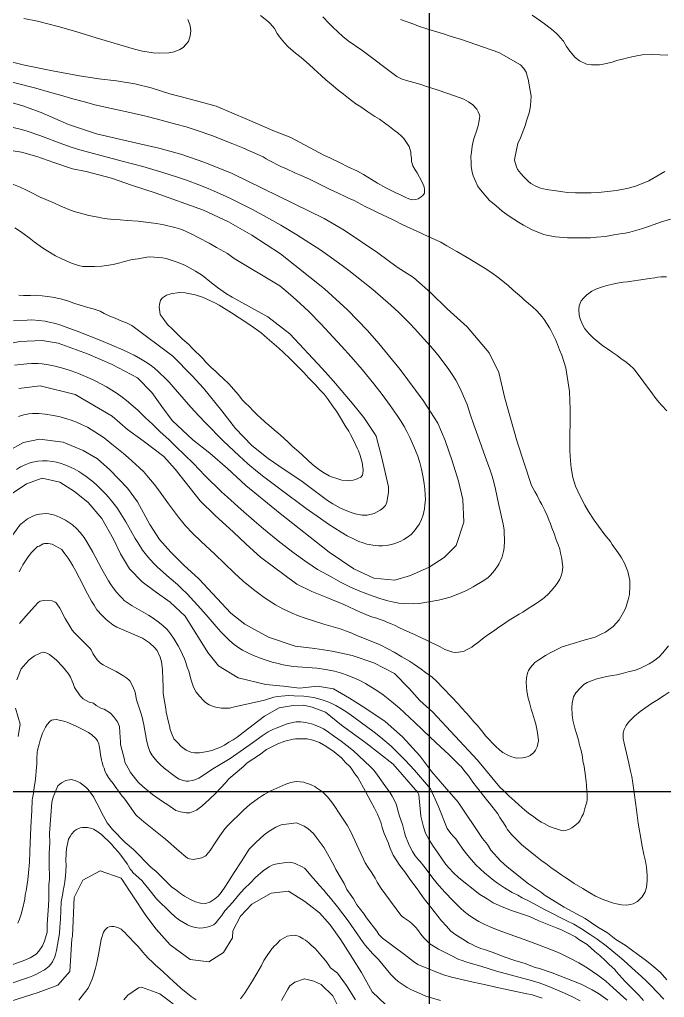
# Model space of a CAD drawing. Header units: metres. Extents: x 548946 to 557077, y 1838800 to 1845419.
# Drawn here: x 550744 to 551146, y 1843872 to 1844481 of the extents above; entities that cross this region are included whole.
import ezdxf

# ---------------------------------------------------------------- set-up
doc = ezdxf.new("R2010")
doc.units = ezdxf.units.M
doc.header["$LTSCALE"] = 28
for name, color, linetype, lineweight in [('1', 7, 'Continuous', 13), ('2', 7, 'Continuous', 13), ('60', 7, 'Continuous', 25)]:
    doc.layers.add(name, color=color, linetype=linetype, lineweight=lineweight)

msp = doc.modelspace()

# ---------------------------------------------------------------- linework, layer by layer
at = {"layer": '1'}
for points in [[(550595.21, 1844486.72), (550617.44, 1844475.93), (550622.82, 1844473.54), (550632.5, 1844469.46), (550636.75, 1844467.79), (550640.84, 1844466.4), (550648.78, 1844463.95), (550653.58, 1844462.58), (550671, 1844458.1), (550688.82, 1844453.8), (550706.68, 1844450.17), (550714.24, 1844448.48), (550729.94, 1844444.55), (550754.51, 1844438.26), (550763.04, 1844435.83)], [(550849.34, 1844481.21), (550850.57, 1844478), (550850.92, 1844475.94), (550851.15, 1844473.98), (550850.88, 1844470.85), (550849.77, 1844467.5), (550846.49, 1844463.66), (550844.4, 1844462.43), (550840.73, 1844460.9), (550837.44, 1844460.4), (550831.89, 1844460.14), (550827.78, 1844460.3), (550821.09, 1844461.4), (550816.11, 1844462.69), (550792.12, 1844469.77), (550779.41, 1844473.66), (550775.71, 1844474.6), (550769.42, 1844476.49), (550761.25, 1844478.54), (550755.51, 1844480), (550747.02, 1844481.64)], [(550933.55, 1844482.82), (550937.38, 1844478.6), (550939.61, 1844476.33), (550945.9, 1844470.61), (550949.25, 1844467.85), (550957.85, 1844462.01), (550979.69, 1844445.54), (550982.85, 1844443.91), (550985.55, 1844443.1), (550990.15, 1844441.89), (550993.99, 1844440.83), (550998.13, 1844439.32), (551004.69, 1844437.21)], [(551064, 1844483.74), (551069.29, 1844480.04), (551072.42, 1844477.72), (551077.02, 1844474.23), (551079.69, 1844471.76), (551083.42, 1844467.59), (551085.31, 1844464.36), (551087.37, 1844461.35), (551090.78, 1844457.43), (551093.41, 1844455.34), (551097.84, 1844453.35), (551101.05, 1844452.86), (551106.02, 1844452.85), (551109.21, 1844453.4), (551113.76, 1844454.58), (551116.72, 1844455.49), (551121.18, 1844456.57), (551124.25, 1844457.4), (551127.22, 1844458.12), (551132.57, 1844459.01), (551138.66, 1844459.32), (551143.46, 1844459.1), (551148.56, 1844458.82)], [(550981.88, 1844481.16), (550990.12, 1844478.25), (550993.11, 1844476.96), (550998.36, 1844475.33), (551002.37, 1844473.96), (551008.64, 1844472.24), (551012.87, 1844470.69), (551020, 1844468.66), (551043.2, 1844460.52), (551056.65, 1844452.94), (551058.74, 1844450.55), (551060.22, 1844448.28), (551060.98, 1844445.12), (551061.52, 1844443.97), (551063.32, 1844433.43), (551062.98, 1844427.51), (551062.41, 1844423.59), (551060.29, 1844417.27), (551059.89, 1844415.4), (551056.75, 1844407.34), (551055.11, 1844403.91), (551053.08, 1844394.96), (551053.04, 1844393.54), (551054.07, 1844389.81), (551054.92, 1844387.67), (551056.84, 1844385.05), (551058.67, 1844383.23), (551061.43, 1844380.3), (551063.22, 1844378.88), (551066.25, 1844377.2), (551069.23, 1844375.91), (551072.97, 1844375.12), (551078.93, 1844374.38), (551083.07, 1844373.63), (551086.14, 1844373.37), (551091.04, 1844373.11), (551094.69, 1844373.12), (551100.78, 1844373), (551105.41, 1844373.32), (551116.62, 1844374.59), (551123.95, 1844376.03), (551129.07, 1844377.42), (551136.62, 1844380.51), (551146.71, 1844386.32)], [(550763.04, 1844435.83), (550769.89, 1844434), (550777.54, 1844431.65), (550784.84, 1844429.73), (550791.42, 1844427.9), (550805.52, 1844424.73), (550813.14, 1844423.15), (550823.09, 1844420.84), (550830.36, 1844419.04), (550841.92, 1844415.97), (550848.24, 1844414.12), (550855.19, 1844411.94), (550864.26, 1844408.78), (550877.43, 1844403.68), (550883.54, 1844401.15), (550888.14, 1844399.14), (550889.71, 1844398.52), (550896.3, 1844395.46), (550898.23, 1844394.28), (550900.05, 1844393.19), (550907.36, 1844389.54), (550910.82, 1844388.04), (550916.11, 1844385.45), (550919.88, 1844383.89), (550925.23, 1844381.61), (550928.83, 1844379.82), (550934.33, 1844377.06), (550938.45, 1844375.04), (550942.66, 1844373.12), (550947.84, 1844370.62), (550949.53, 1844369.82), (550952.91, 1844368.21), (550959.9, 1844364.62), (550963.81, 1844362.77), (550967.51, 1844360.9), (550973.74, 1844357.92), (550977.65, 1844356.07), (550983.26, 1844353.22), (550994.42, 1844348.11), (550996.53, 1844347.16), (551002.84, 1844344.29), (551006.97, 1844342.26), (551010.81, 1844340.11), (551016.99, 1844336.62), (551023.53, 1844332.68), (551034.13, 1844326.41), (551038.78, 1844323.25), (551042.82, 1844320.22), (551048.75, 1844315.51), (551052.19, 1844312.41), (551057.51, 1844307.83), (551059.07, 1844306.41), (551064.16, 1844302.01), (551066.84, 1844299.52), (551070.27, 1844295.72), (551071.46, 1844294.06), (551074.85, 1844288.86), (551075.6, 1844287.55), (551078.46, 1844281.69), (551079.12, 1844280.27), (551081.09, 1844275.31), (551082.37, 1844271.96), (551083.72, 1844268.02), (551084.87, 1844264.06), (551087.15, 1844249.36)], [(551004.69, 1844437.21), (551011.38, 1844435), (551015.63, 1844433.62), (551021.32, 1844431.54), (551024.37, 1844429.77), (551026.93, 1844427.96), (551029.47, 1844425.27), (551030.4, 1844423.64), (551030.94, 1844422.09), (551031.33, 1844420.89), (551031.22, 1844419.64), (551031.01, 1844418.25), (551030.28, 1844414.83), (551029.12, 1844410.85), (551028.25, 1844408.65), (551027.42, 1844406.2), (551026.5, 1844402.25), (551026.07, 1844398.36), (551025.75, 1844395.72), (551025.92, 1844392.02), (551025.96, 1844389.54), (551026.48, 1844386.01), (551027.25, 1844383.62), (551028.78, 1844379.95), (551029.93, 1844377.47), (551031.7, 1844374.95), (551035, 1844370.98), (551037.4, 1844368.4), (551041.24, 1844365.12), (551045.36, 1844361.62), (551048.19, 1844359.59), (551049.56, 1844358.5), (551055.44, 1844354.71), (551058.63, 1844352.84), (551064.02, 1844350.1), (551069.49, 1844347.75), (551071.18, 1844347.07), (551072.95, 1844346.77), (551078.53, 1844345.67), (551086.04, 1844345.03), (551090.26, 1844345.02), (551096.46, 1844344.98), (551100.29, 1844345.04), (551104.1, 1844345.35), (551109.62, 1844345.85), (551114.84, 1844346.81), (551120.31, 1844347.8), (551121.92, 1844347.86), (551124.93, 1844348.57), (551129.26, 1844349.81), (551132.14, 1844350.63), (551137.03, 1844352.3), (551140.02, 1844353.26), (551144.07, 1844354.71), (551150.16, 1844356.76)], [(550730.26, 1844431.98), (550745.75, 1844427.58), (550757.89, 1844423.05), (550775.01, 1844415.75), (550792.48, 1844409.77), (550807.48, 1844406.22), (550831.33, 1844400.98), (550844.94, 1844397.14), (550860.01, 1844391.91), (550877.06, 1844385.11), (550934.27, 1844357.16), (550946.88, 1844349.71), (550967.74, 1844335.74), (550979.88, 1844326.82), (550990.05, 1844320.38), (551000.7, 1844310.75), (551010.89, 1844300.83), (551023.54, 1844289.64), (551037.19, 1844273.28), (551043.11, 1844261.19), (551046.99, 1844245.05), (551054.59, 1844217.8), (551063.54, 1844190.57), (551065.66, 1844186.92), (551067.05, 1844184.39), (551068.83, 1844181), (551069.98, 1844178.84)], [(550736.18, 1844414.81), (550744.71, 1844412.81), (550748.55, 1844411.67), (550757.09, 1844408.88), (550771.37, 1844403.46), (550777.28, 1844401.41), (550782.1, 1844399.9), (550790.54, 1844397.51), (550808.38, 1844392.92), (550821.23, 1844389.52), (550833.82, 1844385.78), (550838.39, 1844384.35), (550842.85, 1844382.85), (550848.45, 1844380.88), (550856.22, 1844378.01), (550861.96, 1844375.73), (550865.8, 1844374.11), (550872.79, 1844371), (550877.61, 1844368.76), (550884.75, 1844365.22), (550889.55, 1844362.7), (550898.36, 1844357.92), (550907.33, 1844352.84), (550917.31, 1844346.84), (550925.35, 1844341.78), (550931.55, 1844337.72), (550936.55, 1844334.27), (550945.46, 1844327.82), (550949.75, 1844324.62), (550953.58, 1844321.62), (550964.62, 1844312.78), (550975.82, 1844303.14), (550980.89, 1844298.43), (550987.93, 1844291.42), (550990.67, 1844288.55), (551002.19, 1844275.66), (551005.99, 1844271.03), (551008.95, 1844267.18), (551011.65, 1844263.49), (551014.1, 1844259.9), (551016.32, 1844256.33)], [(550734.07, 1844400.28), (550745.63, 1844398.52), (550755.25, 1844395.77), (550765.75, 1844392.08), (550777.5, 1844387.99), (550785.97, 1844386.36), (550801.74, 1844382.31), (550814.14, 1844377.81), (550828.89, 1844373.07), (550859.05, 1844362.37), (550874.75, 1844355.02), (550889.26, 1844346.77), (550907.02, 1844335.02), (550934.46, 1844313.28), (550948.77, 1844300.1), (550961.24, 1844287.21), (550968.36, 1844279.26), (550981.61, 1844262.98), (550995.98, 1844243.74), (551005.11, 1844229.56), (551009.72, 1844218.74), (551014.18, 1844205.96), (551018.09, 1844193.37), (551020.84, 1844181.94), (551021.44, 1844167.81), (551016.56, 1844153.17), (551009.03, 1844145.72)], [(550741.44, 1844351.29), (550745.04, 1844348.94), (550750.33, 1844345.07), (550753.57, 1844342.49), (550758.74, 1844338.88), (550762.02, 1844336.78), (550766.93, 1844333.72), (550770.34, 1844332.21), (550773.46, 1844330.75), (550776.76, 1844329.32), (550781.13, 1844327.72), (550783.86, 1844327.08), (550788.14, 1844327.09), (550791.17, 1844327.24), (550795.72, 1844327.38), (550798.54, 1844327.69), (550802.84, 1844328.37), (550807, 1844329.51), (550809.86, 1844330.31), (550814.68, 1844331.43), (550818.33, 1844331.94), (550823.82, 1844333.03), (550825.62, 1844333.14), (550833.57, 1844332.62), (550835.81, 1844332.2), (550842.73, 1844329.94), (550847.43, 1844327.91), (550854.12, 1844324.29), (550858.53, 1844321.46), (550864.18, 1844316.96), (550867.84, 1844314.04), (550873.51, 1844310.21), (550876.9, 1844308.03), (550899.18, 1844295.8), (550913, 1844285.19), (550933, 1844263.54)], [(550845.65, 1844282.32), (550839.64, 1844288.3), (550836.88, 1844290.84), (550835.33, 1844292.76), (550833.97, 1844294.7), (550832.06, 1844297.24), (550831.77, 1844299.01), (550831.45, 1844301.83), (550831.63, 1844303.57), (550832.38, 1844306.22), (550833.46, 1844307.58), (550836.11, 1844309.4), (550838.7, 1844310.08), (550844.02, 1844310.96), (550847.65, 1844310.8), (550853.98, 1844309.52), (550858.54, 1844307.95), (550866.25, 1844304.54), (550868.8, 1844303.02), (550876.56, 1844298.38), (550881.39, 1844295.22), (550888.69, 1844290.43), (550895.01, 1844285.91), (550898.73, 1844282.43), (550904.53, 1844277.48), (550908.34, 1844274.1), (550913.55, 1844269.27), (550916.88, 1844265.93), (550921.61, 1844261.14), (550924.56, 1844257.77), (550928.95, 1844253.41), (550931.67, 1844250.39), (550934.37, 1844247.55), (550936.85, 1844244.22), (550939.93, 1844239.72), (550941.94, 1844237.09), (550944.41, 1844232.9), (550946.63, 1844229.25), (550947.91, 1844227.2), (550949.65, 1844224.45), (550950.82, 1844222.49), (550952.65, 1844218.99), (550954.83, 1844214), (550955.79, 1844212.21), (550956.68, 1844209.45), (550958.04, 1844204.94), (550958.49, 1844201.85), (550958.66, 1844200.35), (550958.33, 1844198.22), (550958.17, 1844197.15), (550957.17, 1844195.9), (550955.37, 1844194.93), (550953.81, 1844194.47), (550950.95, 1844193.67), (550948.84, 1844193.81), (550945.29, 1844194.08), (550942.74, 1844194.74), (550938.87, 1844196.11), (550937.47, 1844196.71), (550933.42, 1844198.92), (550930.82, 1844200.81), (550927.06, 1844203.81), (550921.09, 1844209.41)], [(550933, 1844263.54), (550940.23, 1844255.73), (550952.06, 1844241.74), (550959.01, 1844232.99), (550965.72, 1844223.05), (550966.69, 1844221.32), (550970.25, 1844207.88), (550974.37, 1844189.92), (550974.46, 1844186.6), (550974, 1844183.89), (550973.28, 1844180.19), (550972.45, 1844178.29), (550970.76, 1844176.38), (550969.18, 1844175.25), (550965.51, 1844173.22), (550961.14, 1844172.25), (550958.01, 1844172.18), (550953.62, 1844173.11), (550950.57, 1844174), (550945.97, 1844175.95), (550944.57, 1844176.56), (550939.7, 1844179.24), (550936.42, 1844181.34), (550919.69, 1844193.81), (550909.33, 1844200.7), (550899.49, 1844207.49), (550889.25, 1844215.6), (550878.97, 1844226.28), (550870.48, 1844237.18), (550859.02, 1844251.34), (550852.08, 1844258.92), (550839.92, 1844271.33), (550814.43, 1844290.46), (550811.11, 1844292.08), (550808.22, 1844293.18), (550803.94, 1844294.88), (550801.16, 1844295.9), (550797.12, 1844297.91), (550794.59, 1844299.25), (550790.33, 1844300.76), (550787.09, 1844301.63), (550782.27, 1844303.08), (550778.82, 1844304.12), (550773.66, 1844306.01), (550770.02, 1844307.02), (550764.96, 1844307.97), (550761.58, 1844308.44), (550758.49, 1844308.85), (550754.16, 1844309.22), (550751.32, 1844309.09), (550746.94, 1844309.16), (550743.89, 1844309.2)], [(551009.03, 1844145.72), (550999.77, 1844139.87), (550988.13, 1844134.51), (550978.26, 1844131.69), (550965.33, 1844132.9), (550952.9, 1844138.81), (550937.39, 1844149.02), (550906.96, 1844173.12), (550885.43, 1844190.63), (550874.14, 1844201.19), (550863.07, 1844210.88), (550852.44, 1844219.07), (550839.66, 1844231.28), (550833.11, 1844239.94), (550826.8, 1844248.63), (550817.87, 1844257.79), (550802.19, 1844266.04), (550786.69, 1844272.77), (550768.51, 1844279.31), (550758.61, 1844281.13), (550744.62, 1844280.41), (550715.48, 1844274.57)], [(550921.09, 1844209.41), (550918.46, 1844211.68), (550914.65, 1844215.06), (550912.2, 1844217.35), (550908.92, 1844220.31), (550905.42, 1844223.43), (550903.2, 1844225.37), (550899.83, 1844228.22), (550897.62, 1844230.16), (550894.23, 1844233.2), (550893.08, 1844234.12), (550889.85, 1844237.37), (550887.91, 1844239.43), (550884.91, 1844242.33), (550883.28, 1844244.14), (550880.85, 1844247.1), (550879.3, 1844249.02), (550876.56, 1844252.23), (550874.72, 1844254.21), (550871.62, 1844257.19), (550868.65, 1844259.9), (550866.62, 1844261.86), (550863.96, 1844264.31), (550860.34, 1844267.71), (550858.79, 1844269.63), (550856.2, 1844272.38), (550854.29, 1844274.07), (550851.61, 1844276.71), (550850.19, 1844278.36), (550845.65, 1844282.32)], [(550808.36, 1844245.8), (550805.22, 1844247.95), (550798.58, 1844252.12), (550795.91, 1844253.68), (550791.47, 1844255.97), (550788.53, 1844257.34), (550784.03, 1844259.31), (550781.14, 1844260.48), (550776.6, 1844262.12), (550772.12, 1844263.54), (550766.62, 1844265.01), (550762.51, 1844265.88), (550758.52, 1844266.48), (550756, 1844266.69), (550751.88, 1844266.75), (550748.97, 1844266.59), (550741.28, 1844265.77)], [(551016.32, 1844256.33), (551018.24, 1844252.88), (551019.78, 1844249.64), (551023.38, 1844241.13), (551025.31, 1844235.23), (551027.71, 1844228.55), (551030, 1844221.64), (551034.69, 1844208.78), (551037.74, 1844200.17), (551038.95, 1844196.54), (551040.24, 1844191.99), (551041.12, 1844188.45), (551042.98, 1844179.35), (551045.93, 1844166.56), (551046.48, 1844162.95), (551046.58, 1844161.85), (551046.72, 1844156.24), (551046.43, 1844151.8), (551046.1, 1844149.61), (551045.2, 1844146.13), (551043.82, 1844142.91), (551043.33, 1844142.01), (551042.8, 1844141.09), (551040.51, 1844137.72), (551037.93, 1844134.68), (551036.5, 1844133.31), (551033.91, 1844131.41), (551027.12, 1844127.45), (551023.13, 1844125.32), (551018.62, 1844123.33), (551012.88, 1844121.14), (551008.97, 1844119.98), (551005.64, 1844119.18), (550993.56, 1844117.14), (550989.85, 1844116.94), (550983.88, 1844117.09), (550980.85, 1844117.36), (550977.76, 1844117.91), (550973.93, 1844118.85), (550968.97, 1844120.34), (550962.63, 1844122.44), (550956.51, 1844124.86), (550950.41, 1844127.52), (550944.96, 1844130.23), (550936.86, 1844134.83), (550930.12, 1844138.38), (550926.74, 1844140.63), (550922.28, 1844143.67), (550915.63, 1844148.45), (550906.63, 1844155.37), (550896.48, 1844163.64), (550890.69, 1844168.56), (550882.52, 1844175.67), (550874, 1844183.31), (550870.32, 1844186.72), (550859.98, 1844196.93), (550852.85, 1844204.33), (550841.73, 1844215.27), (550837.62, 1844219.14), (550831.96, 1844224.3), (550827.32, 1844228.83), (550822.83, 1844233.01), (550818.18, 1844237.66), (550811.17, 1844243.59), (550808.36, 1844245.8)], [(550956.43, 1844111.85), (550946.56, 1844116.49), (550935.97, 1844120.94), (550926.63, 1844124.64), (550917.32, 1844129.24), (550894.58, 1844146.09), (550885.65, 1844154.09), (550877.65, 1844161.81), (550866.27, 1844171.98), (550857.08, 1844181.11), (550841.49, 1844200.87), (550834.37, 1844208.82), (550821.49, 1844218.56), (550811.77, 1844225.56), (550802.16, 1844233.87), (550779.13, 1844247.47), (550757.21, 1844252.85), (550744.05, 1844251.19)], [(551087.15, 1844249.36), (551087.43, 1844243.4), (551087.6, 1844238.43), (551087.59, 1844235.94), (551087.6, 1844227.15), (551087.54, 1844225.05), (551087.48, 1844216.86), (551087.53, 1844212.88), (551087.7, 1844208.81), (551088.07, 1844203.86), (551088.23, 1844201.58), (551089.3, 1844195.72), (551091.03, 1844190.23), (551093.83, 1844184.06), (551096.87, 1844178.42), (551099.11, 1844174.49), (551102.63, 1844169), (551105.25, 1844165.31), (551109.26, 1844159.98), (551112.73, 1844155.79), (551113.94, 1844153.93), (551118.6, 1844147.18), (551119.57, 1844145.69), (551121.55, 1844142.33), (551123.54, 1844137.17), (551124.79, 1844131.52), (551124.91, 1844127.84), (551124.6, 1844122.72), (551123.88, 1844119.35), (551122.43, 1844114.59), (551121.8, 1844113.12), (551118.12, 1844106.91), (551116.53, 1844105.13), (551114.41, 1844102.69), (551109.61, 1844099.35), (551107.07, 1844097.96), (551103.18, 1844096.22), (551101.74, 1844095.76), (551097.1, 1844094.43), (551096.37, 1844094.21), (551082.74, 1844090.12)], [(550918.32, 1844109.41), (550914.37, 1844111.05), (550908.51, 1844113.76), (550904.02, 1844116.19), (550899.33, 1844119.12), (550896, 1844121.43), (550890.99, 1844125.14), (550888.12, 1844127.41), (550883.8, 1844131.08), (550878.23, 1844136.21), (550866.08, 1844147.81), (550857.67, 1844155.67), (550852.22, 1844161.01), (550847.92, 1844165.62), (550846.19, 1844167.6), (550843.52, 1844170.87), (550837.26, 1844179.3), (550831.08, 1844188.05), (550828.34, 1844191.6), (550823.85, 1844196.94), (550821.59, 1844199.37), (550819.18, 1844201.69), (550812.25, 1844207.99), (550809.19, 1844210.61), (550802.05, 1844216.52), (550797.12, 1844220.29), (550791.31, 1844224.17), (550786.73, 1844226.94), (550783.02, 1844228.76), (550779.85, 1844230.1), (550776.53, 1844231.4), (550773.88, 1844232.32), (550769.75, 1844233.47), (550765.63, 1844234.35), (550760.37, 1844235.22), (550756.39, 1844235.55), (550752.55, 1844235.55), (550750.18, 1844235.38), (550747.08, 1844234.81), (550743.74, 1844233.68)], [(550742.42, 1844200.74), (550745.05, 1844202.25), (550748.25, 1844203.77), (550750.39, 1844204.58), (550752.55, 1844205.23), (550753.74, 1844205.52), (550755.88, 1844205.89), (550758.69, 1844206.1), (550761.64, 1844206.01), (550765.26, 1844205.56), (550767.52, 1844205.11), (550769.75, 1844204.52), (550773.21, 1844203.37), (550776.52, 1844201.97), (550778.48, 1844200.98), (550781.39, 1844199.33), (550783.21, 1844198.21), (550785.99, 1844196.31), (550789.47, 1844193.52), (550792.17, 1844191.19), (550794.88, 1844188.67), (550798.34, 1844185.09)], [(550738.61, 1844184.9), (550748.84, 1844191.71), (550758.56, 1844195.26), (550769.62, 1844192.68), (550778.6, 1844186.92), (550787.2, 1844180.09), (550795.78, 1844170.06), (550803.02, 1844157.18), (550807.27, 1844148.06), (550812.95, 1844138.71), (550820.8, 1844130.64), (550828.91, 1844124.66), (550838.38, 1844118.05), (550847.72, 1844109.26), (550861.85, 1844086.54), (550868.43, 1844078.32), (550880.68, 1844070.88), (550897.96, 1844066.59), (550908.96, 1844065.67), (550918.97, 1844064.38), (550930.24, 1844065.54), (550940.17, 1844063.86), (550950.05, 1844058.08), (550959.72, 1844052.01), (550972.34, 1844043.59), (550983.06, 1844033.93), (550993.89, 1844022.1), (551001.43, 1844012.21), (551009.26, 1844002.98), (551017.77, 1843993.27), (551033.06, 1843970.62), (551036.03, 1843966.9), (551038.22, 1843963.34), (551044.32, 1843956.67), (551048.29, 1843953.06), (551061.7, 1843942.4), (551069.69, 1843936.96), (551071.37, 1843935.63), (551083.94, 1843927.92), (551096.95, 1843920.77), (551104.95, 1843915.33), (551110.92, 1843911.95), (551116.23, 1843907.73), (551121.99, 1843904.07), (551129.76, 1843898.35), (551135.29, 1843894.41), (551138.64, 1843891.74), (551143.73, 1843887.24), (551147.82, 1843882.63)], [(550798.34, 1844185.09), (550800.94, 1844182.13), (550802.57, 1844180.14), (550805.01, 1844176.91), (550806.51, 1844174.76), (550808.68, 1844171.37), (550810.74, 1844167.94), (550816.57, 1844157.62), (550818.08, 1844155.11), (550821.13, 1844150.42), (550822.71, 1844148.25), (550824.4, 1844146.18), (550828.01, 1844142.17), (550830.34, 1844139.84), (550837.77, 1844133.26), (550842.83, 1844128.94), (550845.44, 1844126.54), (550848.85, 1844123.17), (550857.51, 1844113.83), (550860.81, 1844110.09), (550866.93, 1844102.72), (550869.89, 1844099.48), (550875.44, 1844093.84), (550878.16, 1844091.48), (550881.06, 1844089.51), (550883.48, 1844088.13), (550887.49, 1844086.01), (550890.22, 1844084.72), (550894.63, 1844082.99), (550897.53, 1844082.02), (550901.95, 1844080.64), (550904.72, 1844079.87), (550908.81, 1844078.96), (550915.03, 1844077.96), (550920.81, 1844077.34), (550929.72, 1844076.72), (550935.29, 1844076.03), (550937.41, 1844075.66), (550940.74, 1844074.94), (550945.2, 1844073.69), (550948.57, 1844072.46), (550954.28, 1844070.08), (550956.58, 1844069.04), (550959.98, 1844067.21), (550967.86, 1844062.45), (550971.06, 1844060.13), (550976.25, 1844056.07), (550978.83, 1844053.98), (550981.19, 1844051.91), (550990.7, 1844043.15), (551000.46, 1844033.91), (551007.01, 1844027.58), (551011.96, 1844023.07), (551015.25, 1844019.76), (551018.97, 1844016.21), (551019.65, 1844015.47), (551021.99, 1844012.44), (551024.5, 1844009.45), (551026.91, 1844005.83), (551036.08, 1843994.13), (551037.39, 1843992.61), (551042.65, 1843986.01), (551043.9, 1843983.76), (551045.11, 1843981.9), (551046.08, 1843980.42), (551047.8, 1843977.62), (551048.44, 1843976.4), (551051.1, 1843973.21), (551052.92, 1843971.22), (551055.63, 1843968.54), (551057.4, 1843966.94), (551059.84, 1843964.83), (551063.79, 1843961.69), (551066.1, 1843959.86), (551068.18, 1843958.2), (551070.27, 1843956.54), (551072.44, 1843954.99), (551075.71, 1843952.57), (551078.87, 1843950.24), (551082.54, 1843947.87), (551084.38, 1843946.58), (551087.19, 1843944.71), (551090.22, 1843942.66), (551095.57, 1843939.48), (551099.96, 1843936.89), (551103.49, 1843934.8), (551108.65, 1843932.49), (551114.06, 1843930.52), (551115.51, 1843930.09), (551119.69, 1843929.27), (551122.91, 1843929.04), (551125.06, 1843929.48), (551127, 1843929.91), (551129.63, 1843931.4), (551132.6, 1843934.24), (551134.42, 1843937.44), (551135.23, 1843940.03), (551135.71, 1843944.47), (551135.75, 1843947.67), (551135.16, 1843952.79), (551134.54, 1843956.51)], [(551069.98, 1844178.84), (551071.89, 1844175.16), (551073.26, 1844171.93), (551074.37, 1844169.26), (551075.45, 1844166.79), (551076.33, 1844164.3), (551077.74, 1844160.67), (551078.81, 1844157.49), (551079.4, 1844155.77), (551080.11, 1844153.95), (551081.26, 1844150.89), (551081.72, 1844148.55), (551082.5, 1844145.24), (551082.77, 1844142.88), (551083, 1844140.01), (551082.62, 1844136.38), (551082.06, 1844134.32), (551081.19, 1844132.32), (551079.51, 1844129.53), (551078.03, 1844127.67), (551075.74, 1844125.01), (551074.14, 1844123.23), (551071.61, 1844120.95), (551070.52, 1844120.02), (551067.11, 1844117.54), (551064.14, 1844115.6), (551061.54, 1844113.91), (551058.09, 1844111.82), (551055.95, 1844110.47), (551049.7, 1844106.66), (551047.56, 1844105.32), (551042.27, 1844101.82), (551039.89, 1844099.95), (551036.37, 1844097.55), (551033.97, 1844095.88), (551029.66, 1844092.5), (551028, 1844091.31), (551026.26, 1844090.01), (551023.55, 1844088.4), (551021.56, 1844087.48), (551019.52, 1844086.94), (551017.95, 1844086.76), (551015.87, 1844086.63), (551014.55, 1844086.78), (551011.97, 1844087.58), (551009.47, 1844088.49), (551006.59, 1844090.06), (551004.9, 1844090.86), (551000.98, 1844092.91), (550998.02, 1844094.36), (550994.97, 1844095.71), (550990.54, 1844097.8), (550987.8, 1844099.08), (550983.59, 1844100.99), (550981.28, 1844101.93), (550978.1, 1844103.56), (550976.11, 1844104.43), (550973.39, 1844105.51), (550971.81, 1844106.23), (550969.93, 1844107.01), (550968.59, 1844107.36), (550967.12, 1844107.99), (550964.64, 1844108.7), (550962.78, 1844109.29), (550956.43, 1844111.85)], [(550739.71, 1844159.1), (550745.11, 1844166.48), (550745.28, 1844166.64), (550748.38, 1844169.07), (550749.46, 1844169.83), (550750.54, 1844170.44), (550753.09, 1844171.77), (550754.74, 1844172.43), (550756.78, 1844172.82), (550758.94, 1844173.02), (550760.95, 1844173.13), (550762.58, 1844173.04), (550763.57, 1844172.87), (550765.51, 1844172.34), (550767.86, 1844171.52), (550769.67, 1844170.77), (550773.03, 1844169.01), (550775.63, 1844167.48), (550777.49, 1844166.09), (550780.1, 1844163.76), (550782.17, 1844161.48), (550784.6, 1844158.17), (550786.28, 1844155.56), (550790.09, 1844149.17), (550795.74, 1844138.46), (550799.82, 1844131.22), (550801.34, 1844128.89), (550802.71, 1844126.98), (550804.9, 1844124.24), (550806.77, 1844122.06), (550808.55, 1844120.19), (550809.73, 1844119.08), (550812.21, 1844117.27), (550814.68, 1844115.71), (550824.71, 1844109.91), (550827.72, 1844107.92), (550830.78, 1844105.71), (550833.74, 1844103.34), (550836.28, 1844101.04), (550837.35, 1844099.86), (550838.58, 1844098.29), (550840.89, 1844094.91), (550843.27, 1844090.83), (550844.72, 1844088.06), (550847.15, 1844082.65), (550848.08, 1844080.39), (550848.97, 1844077.5), (550849.9, 1844074.92), (550851.48, 1844069.34), (550852.61, 1844065.7), (550853.71, 1844063.28), (550854.59, 1844061.86), (550856.71, 1844059.11), (550859.11, 1844056.58), (550860.41, 1844055.46), (550862.7, 1844053.92), (550865.24, 1844052.89), (550866.04, 1844052.66), (550866.88, 1844052.47), (550870.3, 1844051.97), (550873.66, 1844051.86), (550875.23, 1844051.98), (550877.54, 1844052.52), (550897.06, 1844056.93), (550898.44, 1844057.21), (550902.97, 1844058.71), (550905.32, 1844059.07), (550912.06, 1844059.71), (550915.55, 1844059.63), (550921.6, 1844059.27), (550924.66, 1844058.99), (550927.77, 1844058.45), (550930.19, 1844057.88), (550933.79, 1844056.88), (550937.26, 1844055.63), (550939.47, 1844054.64), (550941.66, 1844053.52), (550945.04, 1844051.52), (550948.44, 1844049.3), (550952.9, 1844046.24), (550965.45, 1844036.98), (550969.38, 1844033.85), (550976.06, 1844028.1), (550980.12, 1844024.35), (550984.89, 1844019.5), (550990.6, 1844013.31), (551000.58, 1844001.58), (551005.35, 1843991.09)], [(550744.22, 1844136.93), (550745.55, 1844139.52), (550746.57, 1844141.25), (550749.84, 1844146.28), (550751.97, 1844148.95), (550755.61, 1844152.6), (550756.58, 1844152.92), (550759.07, 1844154.21), (550760.05, 1844154.53), (550762.27, 1844154.57), (550764.76, 1844154.05), (550770.81, 1844150.68), (550772.02, 1844149), (550772.95, 1844147.89), (550774.65, 1844145.45), (550776.12, 1844143.18), (550777.63, 1844140.52), (550779.37, 1844137.68), (550781.74, 1844132.88), (550783.26, 1844130.22), (550785.62, 1844125.43), (550789.24, 1844118.55), (550790.93, 1844116.1), (550792.67, 1844113.26), (550795.92, 1844109.58), (550798.42, 1844107.23), (550802.65, 1844103.86), (550805.05, 1844102.31), (550813.77, 1844098.64), (550821.02, 1844095.42), (550825.38, 1844092.67), (550828.55, 1844089.79), (550830.2, 1844087.75), (550832.07, 1844083.71), (550833.01, 1844080.78), (550833.55, 1844075.98), (550833.66, 1844069.71), (550833.93, 1844065.49), (550834.03, 1844061.04), (550835.52, 1844051.49), (550835.75, 1844049.49), (550837.27, 1844043.18), (550837.94, 1844040.83), (550838.39, 1844038.65), (550839.06, 1844036.3), (550840.67, 1844032.84), (550842.99, 1844030.26), (550845.26, 1844028.09)], [(551082.74, 1844090.12), (551075.62, 1844086.55), (551072.22, 1844084.64), (551068.05, 1844081.98), (551065.68, 1844080.29), (551062.97, 1844077.32), (551061.66, 1844075.45), (551061.1, 1844073.68), (551060.37, 1844070.84), (551060.32, 1844067.97), (551060.51, 1844065.43), (551060.75, 1844062.5), (551061.53, 1844058.12), (551062.31, 1844055.45), (551063.44, 1844051.3), (551064.12, 1844048.71), (551065.44, 1844044.58), (551066.22, 1844041.91), (551067.17, 1844037.73), (551067.47, 1844035.1), (551067.87, 1844031.53), (551067.15, 1844027.83), (551066.07, 1844025.62), (551064.99, 1844024.26), (551062.71, 1844022.48), (551061.46, 1844021.76), (551059.36, 1844021.05), (551058.04, 1844020.9), (551055.12, 1844020.66), (551053.38, 1844020.85), (551050.71, 1844021.78), (551048.72, 1844022.51), (551045.75, 1844024.36), (551043.89, 1844025.67), (551041.03, 1844028.3), (551040.06, 1844029.23), (551036.06, 1844033.44), (551035.19, 1844034.49), (551032.42, 1844037.88), (551029.76, 1844041.2), (551027.71, 1844043.34), (551024.95, 1844046.74), (551023.1, 1844048.72), (551019.96, 1844052.08), (551018.08, 1844054.43), (551004.06, 1844069.02), (551001.63, 1844071.12), (550997.57, 1844074.18), (550994.87, 1844076.16), (550990.63, 1844079.2), (550987.45, 1844081.22), (550982.76, 1844083.92), (550977.87, 1844086.8), (550974.42, 1844088.69), (550968.78, 1844091.47), (550964.99, 1844092.95), (550959.5, 1844095.28), (550955.8, 1844096.85), (550950.51, 1844099.01), (550947.63, 1844100.11), (550945.43, 1844101.01), (550944.34, 1844101.36), (550934.19, 1844104.27), (550921.93, 1844108.09), (550918.32, 1844109.41)], [(550923.8, 1844032.82), (550922.8, 1844032.71), (550916.44, 1844032.74), (550914.94, 1844032.57), (550909.76, 1844031.22), (550905.36, 1844029.7), (550898.4, 1844026.1), (550893.95, 1844022.8), (550886.38, 1844017.87), (550884.1, 1844015.57), (550874.82, 1844007.91), (550872.82, 1844005.39), (550866.71, 1843998.85), (550862.82, 1843995.1), (550857.98, 1843990.73), (550854.7, 1843988.33), (550850.58, 1843986.58), (550848.29, 1843986.58), (550844.67, 1843987.18), (550841.77, 1843988.12), (550836.79, 1843991.61), (550833.49, 1843993.78), (550827.4, 1843998.16), (550821.25, 1844003.05), (550818.4, 1844005.77), (550813.64, 1844011.83), (550812.07, 1844014.45), (550810.11, 1844018.29), (550809.94, 1844019.79), (550807.34, 1844029.15), (550807.39, 1844030.93), (550806.98, 1844036.73), (550806.8, 1844040.52), (550805.45, 1844043.42), (550803.05, 1844046.7), (550801.03, 1844048.75), (550797.18, 1844051.36), (550795.61, 1844051.69), (550792.09, 1844053.58), (550790.42, 1844054.91), (550787.79, 1844055.62), (550784, 1844057.73), (550782.26, 1844059.57), (550778.62, 1844064.74), (550777.83, 1844067.19), (550777.16, 1844068.64), (550776.09, 1844071.31), (550774.86, 1844073.2), (550771.27, 1844077.87), (550767.53, 1844081.76), (550763.05, 1844085.32), (550761.43, 1844086.15), (550759.59, 1844086.7), (550757.59, 1844086.47), (550753.75, 1844084.51), (550750.46, 1844082.1), (550746.63, 1844077.85), (550745.52, 1844076.45), (550742.75, 1844069.53)], [(551134.54, 1843956.51), (551133.67, 1843960.6), (551132.25, 1843966.93), (551131.71, 1843970.76), (551130.64, 1843976.62), (551130.12, 1843980.26), (551128.98, 1843988.51), (551127.72, 1843997.74), (551126.85, 1844003.63), (551126.67, 1844005.21), (551126, 1844009.32), (551125.33, 1844012.54), (551124.24, 1844017.7), (551123.44, 1844021.2), (551121.33, 1844030.04), (551120.69, 1844033.06), (551120.7, 1844036.46), (551121.26, 1844038.52), (551122.65, 1844041.17), (551124.11, 1844043.23), (551126.88, 1844046.04), (551127.78, 1844046.95), (551131.34, 1844049.85), (551134.2, 1844051.87), (551138.46, 1844054.75), (551141.54, 1844056.6), (551146.17, 1844059.73), (551149.43, 1844061.8)], [(550741.98, 1844051.91), (550744.88, 1844041.96), (550743.51, 1844034.18)], [(550845.26, 1844028.09), (550848.38, 1844025.61), (550851.14, 1844024.5), (550853.4, 1844024.15), (550856.65, 1844024.12), (550857.85, 1844024.25), (550861.62, 1844024.88), (550864.38, 1844025.6), (550869.62, 1844027.61), (550872.1, 1844028.91), (550874.94, 1844030.65), (550877.61, 1844032.16), (550880.05, 1844033.86), (550883.78, 1844036.71), (550897.19, 1844046.86), (550906.17, 1844052.05), (550914.9, 1844053.53), (550921.38, 1844053.77), (550926.87, 1844052.54), (550935.1, 1844049.33), (550945.06, 1844041.37), (550960.34, 1844030.18), (550977.29, 1844016.99), (550992.6, 1843999.32), (550993.3, 1843998.04), (550994.51, 1843984.66), (550996.24, 1843977.83), (550997.57, 1843974), (550999.5, 1843970.18), (551001.84, 1843966.45), (551005.09, 1843961.82), (551010.17, 1843954.44), (551014.81, 1843949.38), (551018.22, 1843946.21), (551031.36, 1843935.77), (551036, 1843933), (551039.57, 1843930.61), (551044.93, 1843928.18), (551050.52, 1843926.02), (551062.4, 1843922.05), (551068.04, 1843919.39), (551079.49, 1843914.86), (551082.17, 1843913.64), (551091.05, 1843909.32), (551093.01, 1843907.76), (551098.2, 1843904.55), (551103.01, 1843900.27), (551106.08, 1843897.83), (551109.78, 1843894.44), (551112.07, 1843892.16), (551115.48, 1843888.99), (551116.38, 1843887.82), (551121.92, 1843881.6), (551130.53, 1843872.93), (551133.44, 1843869.7)], [(550743.42, 1843917.9), (550744.45, 1843920.31), (550745.41, 1843923.5), (550746.2, 1843926.6), (550747.62, 1843932.91), (550748.01, 1843935.45), (550748.54, 1843938.14), (550749.56, 1843944.83), (550750.08, 1843949.24), (550750.55, 1843955.8), (550750.87, 1843962.51), (550751.38, 1843977.69), (550752.03, 1843988.11), (550752.38, 1843994.6), (550752.44, 1843995.81), (550753.18, 1843998.99), (550753.37, 1844000.8), (550753.82, 1844003.85), (550754.07, 1844005.97), (550754.52, 1844009.92), (550754.79, 1844012.74), (550755.17, 1844017.28), (550755.23, 1844020.28), (550755.46, 1844024.39), (550755.61, 1844025.71), (550756.58, 1844029.41), (550757.29, 1844031.89), (550758.68, 1844036.34), (550760.66, 1844039.96), (550761.66, 1844041.67), (550763.23, 1844043.64), (550764.35, 1844044.37), (550765.51, 1844044.7), (550767.59, 1844044.84)], [(550767.59, 1844044.84), (550769.84, 1844044.3), (550771.27, 1844044.06), (550772.71, 1844043.63), (550774.07, 1844043.09), (550776.38, 1844042.15), (550779.2, 1844040.98), (550781.44, 1844039.74), (550783.96, 1844038.63), (550787.47, 1844036.74), (550789.45, 1844035.17), (550791.89, 1844033.05), (550792.96, 1844031.48), (550793.78, 1844029.58), (550794.11, 1844028.42), (550794.45, 1844026.36), (550794.96, 1844022.73), (550795.52, 1844019.6), (550796.01, 1844017.96), (550796.45, 1844015.81), (550797.12, 1844014.39), (550797.87, 1844012.18), (550798.64, 1844010.67), (550799.96, 1844008.73), (550800.93, 1844007.24), (550802.69, 1844004.95), (550804.09, 1844003.12), (550806.71, 1843999.42), (550808.47, 1843997.13), (550809.28, 1843996.13), (550809.99, 1843995.21), (550816.99, 1843985.31), (550817.49, 1843984.84), (550821.96, 1843981), (550832.24, 1843972.66), (550835.47, 1843970.14), (550843.93, 1843962.82), (550846.79, 1843960.23), (550849.19, 1843958.46), (550850.45, 1843957.9), (550852.61, 1843957.65), (550855.88, 1843958.16), (550858.02, 1843958.63), (550860.13, 1843959.65), (550860.69, 1843960.1), (550861.25, 1843960.63), (550863.21, 1843963.14), (550865.95, 1843967.35), (550869.29, 1843972.25), (550872.47, 1843976.63), (550874.07, 1843978.54), (550884.07, 1843988.23), (550888.06, 1843991.79), (550893.29, 1843995.78), (550895.28, 1843997.12), (550896.95, 1843998.12), (550900.98, 1844000.28), (550910.35, 1844004.5), (550912.25, 1844005.23), (550913.51, 1844005.62), (550915.51, 1844006.01), (550917.28, 1844006.12), (550919.26, 1844006.04), (550921.68, 1844005.67), (550923.11, 1844005.24), (550925.25, 1844004.44), (550926.62, 1844003.89), (550928.53, 1844002.97), (550929.55, 1844002.32), (550932.69, 1844000.07), (550933.83, 1843999.08), (550936.37, 1843996.63), (550938.95, 1843993.5), (550940.96, 1843990.64), (550943.75, 1843986.44), (550948.57, 1843978.88), (550950.92, 1843974.74), (550957.07, 1843961.39), (550958.81, 1843957.71), (550959.96, 1843955.47), (550961.7, 1843952.57), (550963.67, 1843949.78), (550966.07, 1843946.03), (550967.44, 1843943.44), (550969.89, 1843939.41), (550972.69, 1843935.44), (550982.02, 1843922.78), (550982.86, 1843922.04), (550984.4, 1843920.93), (550987.48, 1843918.92), (550988.95, 1843917.65), (550991.36, 1843915.21), (550992.51, 1843913.93), (550995.27, 1843910.22), (550996.85, 1843908.3), (550998.3, 1843906.79), (551000.28, 1843905.06), (551003.9, 1843902.74), (551005.56, 1843901.77), (551013.04, 1843897.87), (551018.29, 1843895.29)], [(551111.17, 1843869.8), (551105.36, 1843873.96), (551101.28, 1843876.29), (551094.52, 1843879.83), (551089.72, 1843881.83), (551076.44, 1843886.91), (551068.51, 1843889.56), (551065.89, 1843890.28), (551058.97, 1843893.04), (551053.72, 1843894.48), (551045.79, 1843897.13), (551041.27, 1843898.9), (551034.91, 1843901.22), (551032.01, 1843902.15), (551028.54, 1843903.54), (551026.64, 1843904.59), (551024.24, 1843905.59), (551020.67, 1843907.97), (551015.75, 1843910.97), (551013.24, 1843912.96), (551010.61, 1843915.97), (551007.42, 1843919.41), (551000.59, 1843928.03), (550996.11, 1843933.87), (550993.36, 1843937.88), (550987.37, 1843945.83), (550984.62, 1843949.84), (550981.38, 1843953.78), (550977.34, 1843960.18), (550975.26, 1843965.03), (550974.14, 1843968.2), (550971.72, 1843973.77), (550970.54, 1843977.44), (550969.64, 1843980.9), (550967.56, 1843985.74), (550965.59, 1843989.58), (550963.35, 1843993.65), (550960.09, 1843999.88), (550955.27, 1844008.73), (550953.48, 1844011.06), (550951.63, 1844013.9), (550950.45, 1844015.29), (550947.32, 1844018.24), (550945.25, 1844020.79), (550940.5, 1844024.57), (550935.25, 1844028.29), (550931.45, 1844030.39), (550927.2, 1844031.94), (550923.8, 1844032.82)], [(550736.95, 1843890.9), (550747.65, 1843894.75), (550751.12, 1843896.35), (550754.71, 1843898.58), (550756.53, 1843900.41), (550758.79, 1843903.7), (550760.07, 1843906.68), (550761.66, 1843912.33), (550761.74, 1843917), (550762.42, 1843928.82), (550762.77, 1843932.91), (550762.75, 1843942.02), (550763.01, 1843945.09), (550762.85, 1843955.4), (550762.97, 1843961.49), (550763.27, 1843967.8), (550763.17, 1843974.07), (550764.64, 1843993.27), (550765.29, 1843996.39), (550768.35, 1844003.41), (550770.56, 1844005.29), (550773.23, 1844006.8), (550776.6, 1844007.39), (550779.09, 1844006.86), (550782.3, 1844005.4), (550785.64, 1844002.74), (550787.24, 1844001.1), (550790.81, 1843996.44), (550791.39, 1843994.89), (550793.93, 1843990.32), (550795.54, 1843986.85), (550799.11, 1843980.37), (550802.41, 1843976.29), (550810.2, 1843968.26), (550815.37, 1843963.78), (550826.32, 1843952.88), (550829.49, 1843949.99), (550839.29, 1843940.37), (550841.69, 1843938.82), (550844.81, 1843936.34), (550847.21, 1843934.79), (550850.9, 1843932.57), (550854.11, 1843931.11), (550857.22, 1843930.45), (550860.29, 1843930.19), (550863.04, 1843930.91), (550866.24, 1843933.1), (550868.28, 1843934.75), (550870.05, 1843936.97), (550872.84, 1843940.93), (550878.15, 1843949.43), (550882.67, 1843956.02), (550887.63, 1843964.08), (550891.7, 1843968.26), (550896.92, 1843972.91), (550900.01, 1843975.32), (550904.23, 1843977.79), (550907.59, 1843979.18), (550917.01, 1843980.41), (550921.86, 1843978.37), (550924.17, 1843976.89), (550927.56, 1843973.83), (550929.25, 1843971.39), (550934.25, 1843964.86), (550940.58, 1843953.63), (550941.65, 1843951.33), (550944.91, 1843945.82), (550946.69, 1843942.58), (550948.52, 1843938.94), (550952.63, 1843933.13), (550954.68, 1843929.31), (550959.18, 1843923.54), (550960.65, 1843921.28), (550967.07, 1843912.89), (550968.32, 1843910.81)], [(551005.35, 1843991.09), (551010.98, 1843976.97), (551013.33, 1843973.83), (551015.16, 1843971.77), (551016.31, 1843970.35), (551017.63, 1843968.59), (551020.76, 1843964.04), (551023.8, 1843960.04), (551026.07, 1843957.34), (551028.92, 1843954.34), (551034.32, 1843949.25), (551037.78, 1843946.27), (551039.99, 1843944.53), (551042.28, 1843942.87), (551046.78, 1843939.87), (551051.58, 1843936.97), (551054.97, 1843935.25), (551057.82, 1843933.7), (551061.61, 1843931.87), (551072.03, 1843926.19), (551085.61, 1843919.38), (551089.87, 1843917.17), (551094.63, 1843914.42), (551100.14, 1843910.89), (551104.58, 1843907.82), (551110.07, 1843903.66), (551118.37, 1843897), (551121.15, 1843894.66), (551126.1, 1843890.07), (551132.23, 1843884.7), (551135.05, 1843882.03), (551137.93, 1843879.11), (551146.02, 1843870.5)], [(550736.53, 1843879.51), (550750.65, 1843884.33), (550752.71, 1843885.1), (550754.89, 1843886.04), (550756.85, 1843887.04), (550759.94, 1843888.87), (550762.73, 1843890.95), (550764.01, 1843892.25), (550764.94, 1843893.74), (550766.38, 1843896.99), (550766.87, 1843898.39), (550767.45, 1843900.93), (550768.78, 1843907.99), (550769.25, 1843911.39), (550769.62, 1843915.29), (550769.94, 1843920.42), (550770.43, 1843931.17), (550770.43, 1843931.2), (550771.31, 1843936.4), (550771.59, 1843938.33), (550772.26, 1843941.2), (550772.58, 1843943.63), (550773.05, 1843947.37), (550773.24, 1843950.09), (550773.38, 1843954.1), (550773.35, 1843956.99), (550773.44, 1843961.39), (550773.7, 1843964.41), (550774.47, 1843968.09), (550774.93, 1843970.24), (550775.93, 1843971.95), (550776.75, 1843973.44), (550778.63, 1843975.35), (550779.83, 1843976.19), (550782.3, 1843977.27), (550783.68, 1843977.43), (550786.86, 1843977.59), (550789.53, 1843976.9), (550790.58, 1843976.42), (550791.55, 1843975.84), (550792.62, 1843975.16), (550794.03, 1843974.22), (550795.46, 1843973.09), (550797.67, 1843971.15), (550799.26, 1843969.53), (550801.74, 1843967.02), (550803.45, 1843965.12), (550806.09, 1843962.13), (550807.39, 1843960.38), (550809.39, 1843957.72)], [(550809.39, 1843957.72), (550810.33, 1843956.43), (550811.74, 1843954.6), (550812.38, 1843953.37), (550813.48, 1843951.6), (550814.32, 1843950.4), (550815.02, 1843949.48), (550820.86, 1843944.33), (550821.35, 1843943.72), (550824.91, 1843939.05), (550829.87, 1843933.02), (550838.58, 1843924.5), (550841.42, 1843921.88), (550842.38, 1843921.04), (550844.12, 1843919.72), (550849.22, 1843916.78), (550851.34, 1843915.89), (550854.01, 1843915.21), (550856.73, 1843914.85), (550858.97, 1843914.94), (550861.1, 1843915.38), (550863.48, 1843916.06), (550865.23, 1843916.81), (550866.02, 1843917.33), (550867.13, 1843918.48), (550868.3, 1843920.04), (550870.41, 1843922.5), (550872.44, 1843925.57), (550877.3, 1843930.98), (550880.83, 1843935.34), (550884.39, 1843939.21), (550888.33, 1843943.12), (550891.46, 1843946.36), (550896.22, 1843950.48), (550898.29, 1843952.01), (550900.01, 1843953.06), (550901.91, 1843953.99), (550902.97, 1843954.37), (550904.93, 1843954.83), (550910.56, 1843955.71), (550912.91, 1843955.83), (550914.12, 1843955.69), (550916.16, 1843955.04), (550920.54, 1843952.96), (550921.97, 1843952.1), (550922.7, 1843951.49), (550923.93, 1843950.17), (550927.17, 1843946.15), (550929.56, 1843943.57), (550931.49, 1843941.29), (550934.11, 1843938.39), (550935.67, 1843936.42), (550938.2, 1843933.54), (550942.66, 1843928.11), (550949.2, 1843919.31), (550958.68, 1843905.84), (550959.97, 1843904.15), (550964.74, 1843898.84), (550968.25, 1843895.24), (550975.93, 1843885.94), (550977.02, 1843884.71), (550978.42, 1843883.3), (550980.53, 1843881.49), (550983.55, 1843879.37), (550986, 1843877.84), (550988.78, 1843876.29), (550993.06, 1843874.36), (550997.67, 1843872.48), (551006.81, 1843869.63)], [(550800.33, 1843915.67), (550799.28, 1843915.25), (550797.49, 1843913.45), (550796.84, 1843912.18), (550795.25, 1843907.7), (550793.73, 1843898.35), (550792.63, 1843893.14), (550791.81, 1843889.85), (550790.51, 1843885.51), (550789.71, 1843882.92), (550788.3, 1843879.57), (550787.14, 1843877.44), (550784.98, 1843874.5), (550783.5, 1843872.63), (550781.32, 1843869.89)], [(550854.54, 1843870.08), (550851.41, 1843872.22), (550849.21, 1843873.96), (550846.14, 1843876.41), (550845.04, 1843877.28), (550842.03, 1843880.03), (550840.71, 1843881.07), (550837.33, 1843884.48), (550834.21, 1843887.32), (550831.99, 1843889.26), (550828.98, 1843892.01), (550827.09, 1843893.69), (550824.85, 1843895.82), (550822.7, 1843898.07), (550821.21, 1843899.8), (550819.58, 1843901.81), (550817.87, 1843903.71), (550815.14, 1843906.59), (550813.54, 1843908.4), (550811.38, 1843910.65), (550810.24, 1843911.91), (550808.68, 1843913.33), (550807.69, 1843914.12), (550806.09, 1843915.03), (550804.84, 1843915.49), (550803.11, 1843915.79), (550801.71, 1843915.83), (550800.33, 1843915.67)], [(550953.8, 1843870), (550948.3, 1843879.06), (550942.67, 1843886.63), (550938.28, 1843890.05), (550937.29, 1843891.73), (550935.15, 1843894.68), (550933.44, 1843896.58), (550932.19, 1843897.93), (550930.1, 1843900.48), (550928.62, 1843902.01), (550926.27, 1843904.24), (550924.71, 1843905.66), (550922.63, 1843907.31), (550921.14, 1843908.14), (550919.21, 1843909.32), (550917.74, 1843909.95), (550915.7, 1843910.31), (550914.01, 1843910.22), (550911.28, 1843909.71), (550906.86, 1843907.31), (550904.73, 1843905.07), (550902.94, 1843903.26), (550901.1, 1843900.96), (550898.44, 1843897.16), (550896.75, 1843894.57), (550895.2, 1843891.5), (550892.28, 1843886.48), (550889.71, 1843881.89), (550886.58, 1843877.04), (550884.73, 1843874.04), (550882.22, 1843870.66)], [(550968.32, 1843910.81), (550970.59, 1843908.63), (550984.31, 1843898.37), (550989.9, 1843893.93), (550992.64, 1843892.21), (551008.11, 1843885.85), (551013.63, 1843884.2), (551027.19, 1843881.17), (551035, 1843879.53), (551043.09, 1843877.66), (551060.56, 1843873.81), (551063.4, 1843873.38), (551070.27, 1843871.11)], [(551018.29, 1843895.29), (551019.66, 1843894.75), (551023.23, 1843893.5), (551032.64, 1843890.81), (551041.74, 1843888.06), (551064.18, 1843881.92), (551068.3, 1843880.64), (551072.2, 1843879.29), (551076.79, 1843877.47), (551084.1, 1843874.34), (551089.21, 1843872), (551093.89, 1843869.55)], [(550809.42, 1843870.2), (550811.91, 1843873.11), (550818.61, 1843877.58), (550820.37, 1843878.05), (550831.8, 1843873.78), (550840.21, 1843867.69)], [(550907.66, 1843869.63), (550911.58, 1843876.74), (550913, 1843878.86), (550915.95, 1843881.17), (550922.06, 1843883.11), (550927.94, 1843881.76), (550932.34, 1843879.72), (550939.72, 1843872.6), (550944.42, 1843862.94)]]:
    msp.add_lwpolyline(points, dxfattribs=at)
at = {"layer": '2'}
for points in [[(550964.15, 1844381.21), (550967.62, 1844379.13), (550972.7, 1844376.28), (550974.33, 1844375.32), (550979.06, 1844373.1), (550981.86, 1844371.89), (550985.29, 1844370.19), (550987.11, 1844369.25), (550989.26, 1844368.73), (550991.51, 1844368.99), (550992.89, 1844369.43), (550994.77, 1844370.5), (550995.81, 1844371.38), (550996.79, 1844372.82), (550996.95, 1844373.89), (550996.91, 1844375.12), (550996.61, 1844376.89), (550995.98, 1844378.25), (550994.81, 1844381.07), (550993.84, 1844382.86), (550992.21, 1844385.53), (550991.14, 1844387.41), (550989.61, 1844389.99), (550988.83, 1844392.66), (550988.72, 1844394.46), (550988.42, 1844397.09), (550988.25, 1844398.59), (550987.75, 1844400.53), (550987.3, 1844401.91), (550986.13, 1844403.87), (550983.97, 1844406.96), (550982.47, 1844408.5), (550980.14, 1844410.52), (550978.18, 1844411.91), (550975.14, 1844414.33), (550972.84, 1844416.16), (550968.72, 1844418.93), (550965.86, 1844420.7), (550961.45, 1844423.53), (550957.1, 1844426.65), (550954.13, 1844428.5), (550949.44, 1844432.07), (550946.3, 1844434.56), (550943.06, 1844437.15), (550940.01, 1844439.75), (550935.38, 1844443.6), (550932.41, 1844446.31), (550927.95, 1844450.37), (550924.88, 1844453.17), (550920.02, 1844457.37), (550916.47, 1844460.21), (550911.93, 1844464.16), (550909.56, 1844466.56), (550906.48, 1844470.21), (550905.1, 1844472.33), (550903.4, 1844475.57), (550900.58, 1844478.67), (550899.51, 1844479.69), (550894.68, 1844483.71)], [(550727.52, 1844457.56), (550747.46, 1844452.65), (550765.04, 1844449.14), (550781.79, 1844446.04), (550793.75, 1844444.2), (550804.89, 1844442.79), (550816.2, 1844441), (550826.44, 1844438.45), (550838.1, 1844434.76), (550849.27, 1844431.93), (550867, 1844427.14), (550886.55, 1844418.83), (550902.33, 1844411.88), (550913.51, 1844407.62), (550934.04, 1844396.64), (550938.16, 1844394.72), (550944.6, 1844391.65), (550948.74, 1844389.55), (550955.07, 1844386.55), (550958.84, 1844384.41), (550964.15, 1844381.21)], [(550984.08, 1844227.49), (550982.21, 1844230.61), (550979.8, 1844234.38), (550975.5, 1844240.61), (550970.47, 1844247.42), (550965.35, 1844253.96), (550958.01, 1844262.92), (550951.15, 1844270.8), (550945.08, 1844277.57), (550932.25, 1844291.35), (550924.89, 1844298.85), (550919.33, 1844304.18), (550915.01, 1844308.12), (550910.37, 1844312.1), (550906.76, 1844315.04), (550878.12, 1844332.22), (550874.06, 1844335.28), (550867.16, 1844339.06), (550862.58, 1844341.69), (550856.12, 1844344.95), (550851.77, 1844347.22), (550845.63, 1844350.23), (550841.2, 1844351.54), (550834.45, 1844353.15), (550829.79, 1844353.95), (550823.13, 1844354.82), (550818.41, 1844355.33), (550811.49, 1844355.88), (550807.17, 1844356.24), (550803.06, 1844356.44), (550797.27, 1844357.12), (550793.38, 1844357.82), (550787.64, 1844358.98), (550783.92, 1844359.89), (550778.42, 1844361.36), (550775.12, 1844362.79), (550769.73, 1844365.04), (550766.22, 1844366.64), (550760.82, 1844368.88), (550757.31, 1844370.48), (550752.06, 1844373.12), (550748.34, 1844374.89), (550744.73, 1844376.57), (550738.54, 1844379.1)], [(551147.8, 1844320.76), (551144.48, 1844320.67), (551142.41, 1844320.43), (551140.35, 1844320.2), (551136.88, 1844319.71), (551134.46, 1844319.25), (551130.24, 1844318.67), (551127.63, 1844318.19), (551123.42, 1844317.62), (551120.79, 1844317.32), (551116.86, 1844316.68), (551114.25, 1844316.2), (551110.45, 1844315.29), (551107.78, 1844314.51), (551103.75, 1844313.1), (551101.23, 1844311.87), (551097.98, 1844309.5), (551096.19, 1844307.68), (551094.42, 1844305.67), (551093.34, 1844302.6), (551093.03, 1844300.28), (551093.33, 1844296.79), (551093.96, 1844294.58), (551095.41, 1844291.03), (551096.86, 1844288.34), (551099.62, 1844284.94), (551101.96, 1844282.74), (551105.65, 1844279.63), (551107.95, 1844277.8), (551111.65, 1844275.36), (551113.82, 1844273.8), (551117.02, 1844271.6), (551119.22, 1844269.85), (551122.63, 1844267.47), (551124.83, 1844265.73), (551127.06, 1844263.6), (551128.28, 1844262.29), (551138.97, 1844247.73), (551140.41, 1844245.8), (551142.96, 1844242.56), (551144.72, 1844240.48), (551147.84, 1844237.31)], [(550766.87, 1844291.57), (550762.93, 1844292.54), (550760.44, 1844293.02), (550756.4, 1844293.6), (550752.07, 1844293.87), (550749.09, 1844293.82), (550740.65, 1844293.24)], [(550984.08, 1844227.49), (550985.83, 1844224.36), (550987.77, 1844220.57), (550990.29, 1844214.96), (550992.61, 1844209.01), (550993.85, 1844204.96), (550994.91, 1844200.94), (550996.11, 1844195.73), (550996.75, 1844191.66), (550997.11, 1844188.32), (550997.35, 1844185.01), (550997.39, 1844181.75), (550997.14, 1844178.53), (550996.77, 1844176.06), (550995.94, 1844172.34), (550994.97, 1844169.47), (550993.7, 1844166.87), (550992.17, 1844164.47), (550990.42, 1844162.21), (550988.48, 1844160.18), (550986.35, 1844158.48), (550984.06, 1844157.03), (550981.6, 1844155.77), (550978.45, 1844154.52), (550976.36, 1844153.87), (550974.21, 1844153.4), (550972.99, 1844153.22), (550970.71, 1844153.06), (550968.39, 1844153.07), (550964.72, 1844153.41), (550962.32, 1844153.85), (550960.97, 1844154.18), (550958.52, 1844154.94), (550956.02, 1844155.86), (550952.08, 1844157.58), (550948.64, 1844159.34), (550944.89, 1844161.55), (550937.05, 1844166.6), (550932.04, 1844170.02), (550923.19, 1844176.32), (550907.5, 1844187.88), (550896.75, 1844196.04), (550892.84, 1844199.11), (550886.72, 1844204.24), (550881.26, 1844209.11), (550871.43, 1844218.6), (550860.3, 1844229.69), (550856.21, 1844233.99), (550851.24, 1844239.39), (550840.27, 1844252.23), (550837.72, 1844255.07), (550835.91, 1844256.94), (550831.12, 1844261.54), (550828.59, 1844263.7), (550825.84, 1844265.82), (550822.91, 1844267.84), (550819.88, 1844269.68), (550815.95, 1844271.83), (550813.23, 1844273.22), (550808.82, 1844275.3), (550795.13, 1844281), (550780.29, 1844286.83), (550772.95, 1844289.62), (550769.54, 1844290.77), (550766.87, 1844291.57)], [(550737.02, 1844212.13), (550746.79, 1844217.48), (550756.93, 1844219.54), (550771.61, 1844217.76), (550784, 1844212.52), (550792.93, 1844207.27), (550800.63, 1844200.46), (550811.69, 1844188.92), (550818.04, 1844180.42), (550825.54, 1844166.42), (550831.61, 1844156.99), (550838.67, 1844149.09), (550846.91, 1844140.94), (550856.21, 1844132.4), (550876.08, 1844111.1), (550884.82, 1844104.16), (550899.57, 1844096.11), (550916.24, 1844090.46), (550928.44, 1844089.04), (550939.38, 1844087.48), (550951.73, 1844084.79), (550965.33, 1844080.2), (550978.14, 1844073.47), (550987.28, 1844064.14), (550993.91, 1844056.57), (551002.04, 1844049.43)], [(550744.29, 1844104.7), (550748.43, 1844109.27), (550753.65, 1844115.34), (550756.09, 1844117.75), (550757.36, 1844118.56), (550759.52, 1844119.09), (550764.72, 1844118.76), (550766.67, 1844117.96), (550767.19, 1844117.52), (550767.7, 1844116.99), (550769.47, 1844114.31), (550772.96, 1844107.8), (550775.75, 1844102.95), (550777.23, 1844100.56), (550778.48, 1844099.04), (550781.38, 1844096.05), (550788.37, 1844089.13), (550789.02, 1844088.26), (550790.2, 1844086.05), (550791.39, 1844084.14), (550792.82, 1844082.11), (550794.04, 1844080.72), (550794.83, 1844080.02), (550796.45, 1844078.9), (550798.79, 1844077.59), (550804.59, 1844074.7), (550808.73, 1844072.33), (550811.37, 1844070.55), (550812.77, 1844069.26), (550813.12, 1844068.85), (550814.5, 1844066.58), (550815.52, 1844064.26), (550816.21, 1844062.38), (550816.67, 1844060.7), (550817.39, 1844057.08), (550820.1, 1844049.03), (550820.84, 1844046.32), (550821.94, 1844041.43), (550823.47, 1844032.13), (550824.37, 1844028.64), (550825.73, 1844024.82), (550826.91, 1844022.83), (550827.91, 1844021.44), (550830.23, 1844018.69), (550831.99, 1844016.88), (550834.65, 1844014.54), (550840.57, 1844009.93), (550842.27, 1844008.63), (550843.83, 1844007.7), (550845.83, 1844006.93), (550847.49, 1844006.51), (550848.33, 1844006.39), (550849.71, 1844006.37), (550851.98, 1844006.77), (550853.7, 1844007.27), (550856.15, 1844008.23), (550857.32, 1844008.89), (550864.98, 1844013.98), (550868.51, 1844016.2), (550872.66, 1844018.63), (550875.7, 1844020.62)], [(551148.93, 1844090.8), (551145.44, 1844086.41), (551143.14, 1844083.96), (551139.56, 1844081.18), (551136.81, 1844079.44), (551131.84, 1844077.07), (551128.29, 1844075.62), (551123.77, 1844074.44), (551120.91, 1844073.64), (551116.65, 1844072.58), (551114.12, 1844072.2), (551110.39, 1844071.59), (551107.88, 1844071.02), (551104.35, 1844070.24), (551101.98, 1844069.4), (551098.24, 1844067.93)], [(551002.04, 1844049.43), (551029.91, 1844019.38), (551043.88, 1844002.67), (551046.25, 1844000.28), (551049.45, 1843997.22), (551053.07, 1843993.82), (551055.6, 1843991.63), (551059.3, 1843988.34), (551061.6, 1843986.51), (551064.91, 1843984.22), (551066.79, 1843982.72), (551069.57, 1843980.85), (551071.39, 1843979.91), (551074.74, 1843978.1), (551077.62, 1843977), (551079.69, 1843976.38), (551082.24, 1843975.72), (551083.78, 1843975.51), (551086.75, 1843976.23), (551088.63, 1843977.3), (551091.27, 1843979.12), (551092.98, 1843980.84), (551093.88, 1843982.17), (551094.88, 1843984.29), (551095.92, 1843986.02), (551096.79, 1843989.26), (551097.41, 1843991.33), (551097.95, 1843993.29), (551098.32, 1843995.05), (551098.27, 1843997.99), (551098.12, 1844000.16), (551097.9, 1844003.75), (551097.54, 1844006.09), (551097.18, 1844009.29), (551096.97, 1844011.17), (551096.56, 1844013.88), (551096.46, 1844015.68), (551095.61, 1844018.91), (551095.31, 1844021.54), (551094.49, 1844025.44), (551093.25, 1844029.68), (551092.98, 1844031.27), (551091.67, 1844036.07), (551090.62, 1844039.47), (551089.29, 1844044.46), (551088.93, 1844047.65), (551088.79, 1844052.2), (551088.96, 1844054.98), (551089.64, 1844059.05), (551091.18, 1844061.42), (551094.05, 1844064.6), (551096.11, 1844066.54), (551098.24, 1844067.93)], [(550875.7, 1844020.62), (550888.2, 1844029.24), (550895.61, 1844034.6), (550899.38, 1844037.04), (550901.12, 1844038.07), (550902.22, 1844038.6), (550904.48, 1844039.42), (550906.02, 1844040.12), (550908.56, 1844041.04), (550911.25, 1844042.17), (550915.54, 1844043.25), (550916.78, 1844043.43), (550918.46, 1844043.42), (550919.84, 1844043.32), (550922.73, 1844042.91), (550926.49, 1844042.05), (550928.66, 1844041.3), (550932.15, 1844039.81), (550933.91, 1844038.93), (550935.57, 1844037.92), (550940.79, 1844034.33), (550944.96, 1844031.27), (550948.65, 1844028.5), (550952.52, 1844025.36), (550963.07, 1844015.46), (550965.21, 1844013.15), (550967.62, 1844010.22), (550972.14, 1844003.73), (550975.52, 1843999.05), (550976.68, 1843997.1), (550978.6, 1843993.45), (550979.24, 1843992.08), (550979.5, 1843991.37), (550980.21, 1843988.39), (550981.26, 1843984.63), (550983.04, 1843979.29), (550984.32, 1843974.34), (550985.03, 1843972.2), (550986.88, 1843967.46), (550988.37, 1843964.42), (550989.41, 1843962.53), (550991.11, 1843959.88), (550993.13, 1843957.43), (550994.13, 1843956.34), (550996.49, 1843953.39), (550999.68, 1843949.03), (551002.13, 1843945.83), (551005.72, 1843941.45), (551009.72, 1843937.09), (551014.26, 1843932.32), (551017.6, 1843928.94), (551019.34, 1843927.25), (551021.57, 1843925.25), (551024.35, 1843923.07), (551027.05, 1843921.24), (551030.75, 1843918.94), (551032.29, 1843918.06), (551034.4, 1843916.99), (551038.26, 1843915.35), (551042.8, 1843913.6), (551063.64, 1843906.09), (551075.06, 1843901.77), (551079.73, 1843899.82), (551082.04, 1843898.77), (551087.88, 1843895.96), (551093.09, 1843893.21), (551098.36, 1843890.04), (551104.94, 1843885.45), (551109.83, 1843881.68), (551114.56, 1843877.53), (551122.91, 1843869.79)], [(550972.56, 1843867.11), (550964.3, 1843875.15), (550957.48, 1843887.14), (550950.51, 1843898.33), (550944.7, 1843907.46), (550938.09, 1843916.75), (550931.31, 1843924.33), (550922.26, 1843931.37), (550912.11, 1843937.89), (550901.24, 1843936.66), (550889.14, 1843929.7), (550882.16, 1843922.21), (550877.45, 1843913.2), (550877.23, 1843908.76), (550871.5, 1843899.61), (550862.37, 1843893.8), (550850.78, 1843895.21), (550838.23, 1843904.28), (550829.6, 1843914.22), (550823.23, 1843922.63), (550807.73, 1843945.99), (550794.71, 1843950.59), (550783.9, 1843944.7), (550778.51, 1843933.91), (550777.5, 1843909.79), (550776.97, 1843908.09), (550775.77, 1843887.76), (550768.27, 1843879.32), (550756.08, 1843874.63), (550738.27, 1843869)]]:
    msp.add_lwpolyline(points, dxfattribs=at)
at = {"layer": '60'}
for p, q in [((551000, 1840000), (551000, 1845000)), ((550000, 1844000), (553000, 1844000))]:
    msp.add_line(p, q, dxfattribs=at)

doc.saveas('drawing.dxf')
